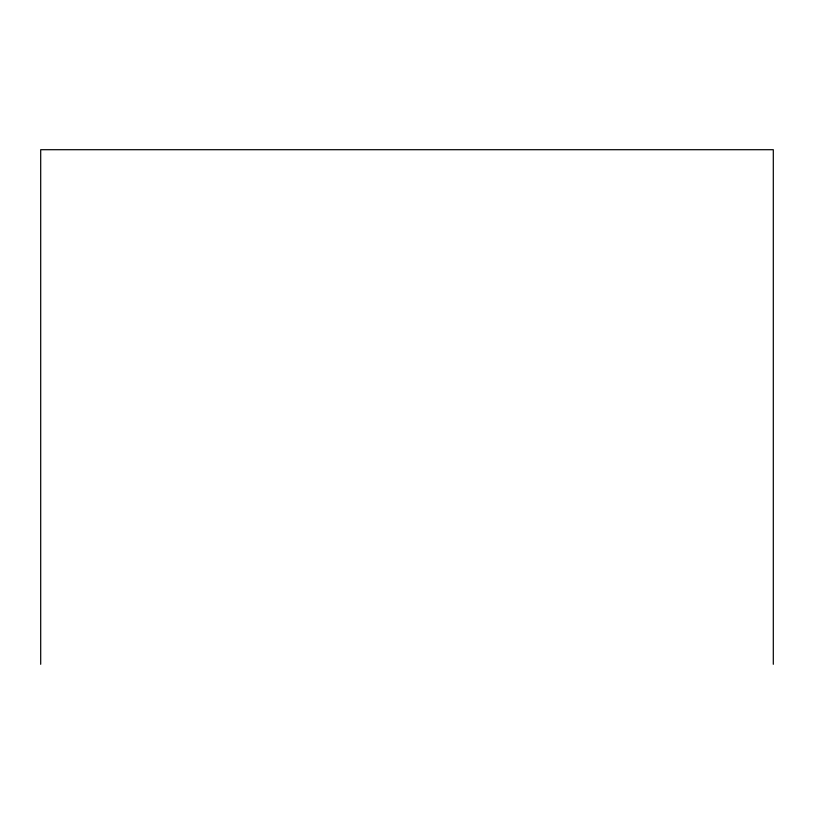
<?xml version="1.0" encoding="UTF-8"?>
<svg xmlns="http://www.w3.org/2000/svg" width="814" height="814" viewBox="0 0 814 814"><rect width="100%" height="100%" fill="white"/><g stroke="black" fill="none" stroke-linecap="round" stroke-linejoin="round"><path stroke-width="1.22" d="M773.3 664.295L773.3 149.705L40.7 149.705L40.7 664.295"/></g></svg>
